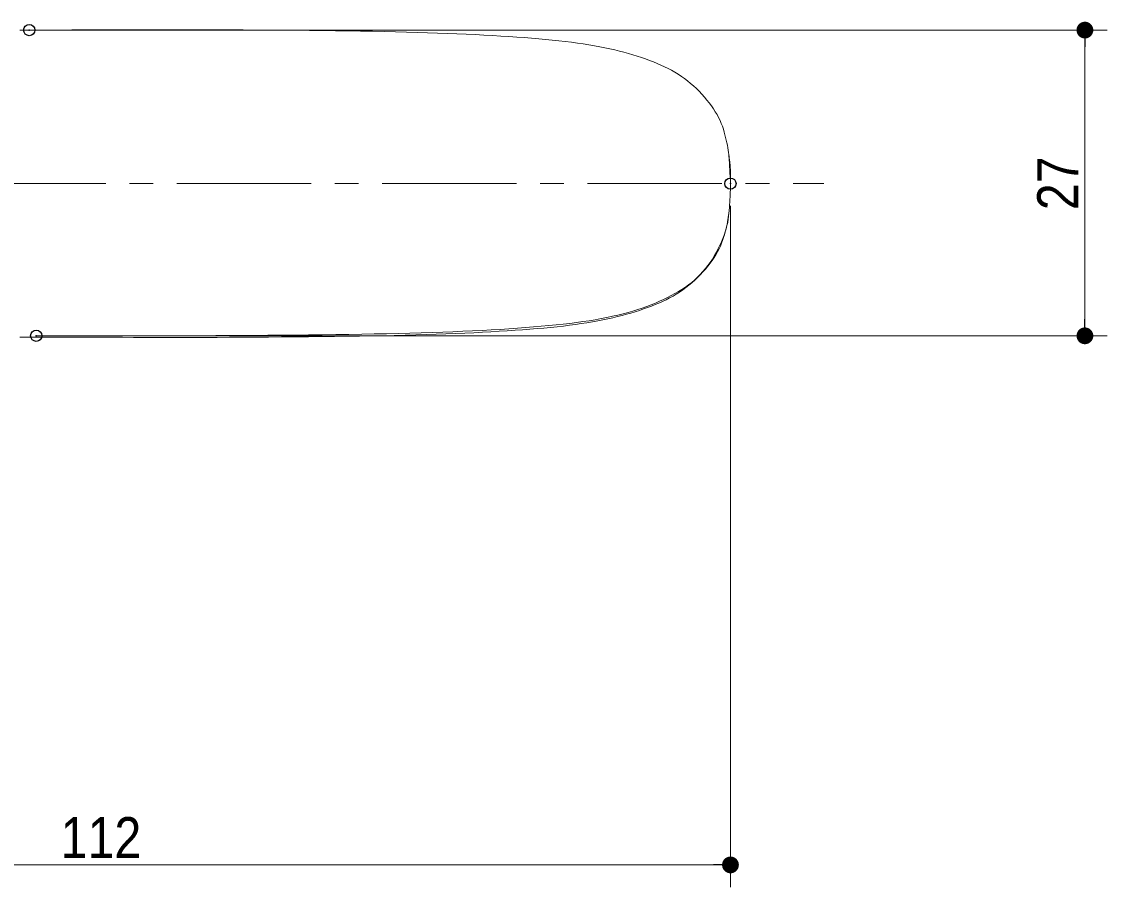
# Model space of a CAD drawing. Units: millimetres, scale not verified. Extents: x -606 to 606, y -304 to 304.
# Drawn here: x 52.4 to 149.4, y -153.9 to -76.6 of the extents above; entities that cross this region are included whole.
import ezdxf
from ezdxf.enums import TextEntityAlignment as Align

# ---------------------------------------------------------------- set-up
doc = ezdxf.new("R2010")
doc.units = ezdxf.units.MM
doc.header["$LTSCALE"] = 2
doc.header["$PDMODE"] = 32
doc.header["$PDSIZE"] = 1
doc.linetypes.add('USER1', pattern=[9.172222, 5.997222, -1.058333, 1.058333, -1.058333])
for name, color, linetype, lineweight in [('0-1_3一般', 7, 'Continuous', 15), ('0-2_2寸法-1', 7, 'Continuous', 5), ('0-3_0', 7, 'Continuous', 25)]:
    doc.layers.add(name, color=color, linetype=linetype, lineweight=lineweight)
doc.layers.add('0-4_Defpoints', color=7, linetype='Continuous')
doc.styles.add('ＭＳ Ｐゴシック', font='')
doc.styles.get('ＭＳ Ｐゴシック').set_extended_font_data('MS PGothic')

# ---------------------------------------------------------------- blocks, each defined once
blk = doc.blocks.new('_Dot')
at = {"layer": '0-3_0'}
blk.add_line((-1, 0), (-2, 0), dxfattribs=at)
for points in [[(0, 0), (-1, 0), (-0.992, 0.125)], [(0, 0), (-0.992, -0.125), (-1, 0)], [(0, 0), (-0.992, 0.125), (-0.969, 0.249)], [(0, 0), (-0.969, -0.249), (-0.992, -0.125)], [(0, 0), (-0.969, 0.249), (-0.93, 0.368)], [(0, 0), (-0.93, -0.368), (-0.969, -0.249)], [(0, 0), (-0.93, 0.368), (-0.876, 0.482)], [(0, 0), (-0.876, -0.482), (-0.93, -0.368)], [(0, 0), (-0.876, 0.482), (-0.809, 0.588)], [(0, 0), (-0.809, -0.588), (-0.876, -0.482)], [(0, 0), (-0.809, 0.588), (-0.729, 0.685)], [(0, 0), (-0.729, -0.685), (-0.809, -0.588)], [(0, 0), (-0.729, 0.685), (-0.637, 0.771)], [(0, 0), (-0.637, -0.771), (-0.729, -0.685)], [(0, 0), (-0.637, 0.771), (-0.536, 0.844)], [(0, 0), (-0.536, -0.844), (-0.637, -0.771)], [(0, 0), (-0.536, 0.844), (-0.426, 0.905)], [(0, 0), (-0.426, -0.905), (-0.536, -0.844)], [(0, 0), (-0.426, 0.905), (-0.309, 0.951)], [(0, 0), (-0.309, -0.951), (-0.426, -0.905)], [(0, 0), (-0.309, 0.951), (-0.187, 0.982)], [(0, 0), (-0.187, -0.982), (-0.309, -0.951)], [(0, 0), (-0.187, 0.982), (-0.063, 0.998)], [(0, 0), (-0.063, -0.998), (-0.187, -0.982)], [(0, 0), (-0.063, 0.998), (0.063, 0.998)], [(0, 0), (0.063, -0.998), (-0.063, -0.998)], [(0, 0), (0.063, 0.998), (0.187, 0.982)], [(0, 0), (0.187, 0.982), (0.309, 0.951)], [(0, 0), (0.309, 0.951), (0.426, 0.905)], [(0, 0), (0.426, 0.905), (0.536, 0.844)], [(0, 0), (0.536, 0.844), (0.637, 0.771)], [(0, 0), (0.637, 0.771), (0.729, 0.685)], [(0, 0), (0.729, 0.685), (0.809, 0.588)], [(0, 0), (0.809, 0.588), (0.876, 0.482)], [(0, 0), (0.876, 0.482), (0.93, 0.368)], [(0, 0), (0.93, 0.368), (0.969, 0.249)], [(0, 0), (0.969, 0.249), (0.992, 0.125)], [(0, 0), (0.992, 0.125), (1, 0)], [(0, 0), (0.187, -0.982), (0.063, -0.998)], [(0, 0), (0.309, -0.951), (0.187, -0.982)], [(0, 0), (0.426, -0.905), (0.309, -0.951)], [(0, 0), (0.536, -0.844), (0.426, -0.905)], [(0, 0), (0.637, -0.771), (0.536, -0.844)], [(0, 0), (0.729, -0.685), (0.637, -0.771)], [(0, 0), (0.809, -0.588), (0.729, -0.685)], [(0, 0), (0.876, -0.482), (0.809, -0.588)], [(0, 0), (0.93, -0.368), (0.876, -0.482)], [(0, 0), (0.969, -0.249), (0.93, -0.368)], [(0, 0), (0.992, -0.125), (0.969, -0.249)], [(0, 0), (1, 0), (0.992, -0.125)]]:
    blk.add_solid(points, dxfattribs=at)

msp = doc.modelspace()

# ---------------------------------------------------------------- linework, layer by layer
at = {"layer": '0-1_3一般'}
for p, q in [((52.267, -77.369), (53.111, -77.365)), ((115.713, -90.585), (115.626, -88.806)), ((115.739, -91.016), (115.738, -91.079)), ((115.738, -91.079), (115.758, -91.079)), ((115.738, -91.079), (115.758, -91.079))]:
    msp.add_line(p, q, dxfattribs=at)
at = {"layer": '0-1_3一般', "linetype": 'USER1', "lineweight": 5}
msp.add_line((-25.427, -91.079), (124.081, -91.079), dxfattribs=at)
at = {"layer": '0-1_3一般'}
for points in [[(53.111, -77.365), (53.818, -77.364), (54.553, -77.362), (55.317, -77.36), (56.109, -77.358), (56.93, -77.356), (57.779, -77.355), (58.656, -77.353), (59.562, -77.351), (60.496, -77.349), (61.458, -77.346), (62.449, -77.344), (63.468, -77.342), (64.511, -77.34), (65.569, -77.339), (66.641, -77.339), (67.727, -77.341), (68.827, -77.343), (69.941, -77.346), (71.07, -77.35), (72.213, -77.355), (73.37, -77.361), (74.541, -77.369), (75.726, -77.377), (76.926, -77.386), (78.133, -77.397), (79.316, -77.409), (80.471, -77.423), (81.598, -77.438), (82.695, -77.456), (83.765, -77.475), (84.806, -77.496), (85.819, -77.519), (86.803, -77.544), (87.759, -77.57), (88.687, -77.599), (89.586, -77.629), (90.458, -77.661), (91.306, -77.695), (92.133, -77.73)], [(92.133, -77.73), (92.939, -77.768), (93.723, -77.808), (94.486, -77.849), (95.228, -77.893), (95.948, -77.938), (96.648, -77.985), (97.325, -78.034), (97.982, -78.085), (98.617, -78.138), (99.231, -78.193), (99.827, -78.251), (100.408, -78.313), (100.975, -78.378), (101.526, -78.448), (102.063, -78.52), (102.584, -78.597), (103.09, -78.677), (103.582, -78.761), (104.058, -78.849), (104.52, -78.941), (104.966, -79.036), (105.398, -79.135), (105.817, -79.238), (106.227, -79.345), (106.629, -79.456), (107.022, -79.571), (107.406, -79.69), (107.781, -79.814), (108.148, -79.941), (108.506, -80.073), (108.856, -80.208), (109.196, -80.348), (109.528, -80.492), (109.852, -80.64), (110.167, -80.793), (110.475, -80.955), (110.776, -81.126), (111.071, -81.307), (111.359, -81.497)], [(111.359, -81.497), (111.64, -81.696), (111.914, -81.904), (112.181, -82.122), (112.442, -82.349), (112.696, -82.585), (112.943, -82.83), (113.184, -83.085), (113.416, -83.348), (113.637, -83.611), (113.844, -83.875), (114.038, -84.137), (114.218, -84.399), (114.385, -84.66), (114.539, -84.92), (114.679, -85.18), (114.806, -85.439), (114.92, -85.698), (115.02, -85.955), (115.106, -86.212), (115.18, -86.469), (115.246, -86.72), (115.307, -86.964), (115.363, -87.202), (115.413, -87.433), (115.459, -87.657), (115.5, -87.875), (115.535, -88.085), (115.566, -88.289), (115.591, -88.486), (115.611, -88.677), (115.627, -88.86), (115.637, -89.037), (115.637, -89.037)], [(115.581, -88.594), (115.594, -88.655), (115.606, -88.716), (115.618, -88.777), (115.629, -88.838), (115.639, -88.9), (115.649, -88.961), (115.659, -89.022), (115.668, -89.084), (115.676, -89.145), (115.684, -89.207), (115.691, -89.269), (115.698, -89.33), (115.704, -89.392), (115.709, -89.454), (115.714, -89.516), (115.719, -89.578), (115.723, -89.64), (115.726, -89.702), (115.729, -89.765), (115.731, -89.827), (115.733, -89.889), (115.735, -89.952), (115.736, -90.014), (115.737, -90.077), (115.739, -90.139), (115.74, -90.202), (115.741, -90.264), (115.742, -90.327), (115.742, -90.389), (115.743, -90.452), (115.743, -90.515), (115.743, -90.577), (115.743, -90.64), (115.743, -90.703), (115.742, -90.765), (115.742, -90.828), (115.741, -90.891), (115.74, -90.954), (115.739, -91.016)], [(115.738, -91.079), (115.736, -91.26), (115.733, -91.448), (115.728, -91.643), (115.721, -91.845), (115.712, -92.055), (115.702, -92.272), (115.69, -92.497), (115.676, -92.728), (115.66, -92.968), (115.643, -93.214), (115.624, -93.468), (115.603, -93.729), (115.577, -93.997), (115.539, -94.268), (115.489, -94.544), (115.426, -94.823), (115.351, -95.106), (115.264, -95.394), (115.164, -95.685), (115.052, -95.98), (114.927, -96.279), (114.791, -96.583), (114.642, -96.89), (114.48, -97.201), (114.307, -97.514), (114.123, -97.818), (113.928, -98.113), (113.723, -98.398), (113.508, -98.673), (113.282, -98.939), (113.046, -99.195), (112.799, -99.441), (112.542, -99.677), (112.274, -99.904), (111.996, -100.121), (111.708, -100.328), (111.409, -100.525), (111.1, -100.717), (110.781, -100.902)], [(115.626, -93.349), (115.614, -93.525), (115.597, -93.708), (115.575, -93.897), (115.547, -94.093), (115.513, -94.296), (115.473, -94.505), (115.429, -94.721), (115.378, -94.943), (115.322, -95.172), (115.26, -95.408), (115.192, -95.65), (115.119, -95.899), (115.038, -96.153), (114.945, -96.407), (114.837, -96.662), (114.717, -96.917), (114.584, -97.172), (114.437, -97.428), (114.277, -97.683), (114.104, -97.94), (113.918, -98.196), (113.719, -98.453), (113.506, -98.71), (113.28, -98.968), (113.043, -99.224), (112.798, -99.472), (112.546, -99.711), (112.288, -99.941), (112.024, -100.162), (111.753, -100.374), (111.476, -100.577), (111.193, -100.77), (110.903, -100.955), (110.607, -101.13), (110.304, -101.297), (109.995, -101.454), (109.679, -101.602), (109.355, -101.746), (109.023, -101.885)], [(110.781, -100.902), (110.451, -101.083), (110.112, -101.258), (109.762, -101.427), (109.403, -101.591), (109.033, -101.749), (108.653, -101.902), (108.263, -102.05), (107.862, -102.192), (107.452, -102.329), (107.032, -102.46), (106.598, -102.586), (106.148, -102.707), (105.682, -102.823), (105.201, -102.934), (104.704, -103.039), (104.192, -103.14), (103.663, -103.235), (103.119, -103.326), (102.559, -103.411), (101.984, -103.491), (101.393, -103.566), (100.786, -103.637), (100.161, -103.703), (99.514, -103.766), (98.845, -103.827), (98.154, -103.886), (97.442, -103.943), (96.708, -103.997), (95.952, -104.048), (95.174, -104.098), (94.375, -104.144), (93.553, -104.189), (92.71, -104.231), (91.845, -104.27), (90.956, -104.308), (90.039, -104.343), (89.093, -104.376), (88.118, -104.408), (87.114, -104.437)], [(109.023, -101.885), (108.681, -102.021), (108.332, -102.152), (107.973, -102.28), (107.607, -102.404), (107.231, -102.523), (106.847, -102.639), (106.454, -102.751), (106.053, -102.859), (105.643, -102.963), (105.225, -103.063), (104.794, -103.159), (104.348, -103.252), (103.887, -103.341), (103.412, -103.426), (102.922, -103.508), (102.417, -103.587), (101.897, -103.661), (101.362, -103.732), (100.812, -103.8), (100.248, -103.863), (99.669, -103.924), (99.074, -103.98), (98.463, -104.034), (97.83, -104.086), (97.176, -104.136), (96.501, -104.184), (95.804, -104.23), (95.086, -104.275), (94.347, -104.317), (93.587, -104.358), (92.805, -104.397), (92.002, -104.434), (91.178, -104.469), (90.332, -104.502), (89.464, -104.534), (88.567, -104.563), (87.643, -104.591), (86.69, -104.617), (85.709, -104.642)], [(85.709, -104.642), (84.699, -104.664), (83.661, -104.685), (82.595, -104.704), (81.501, -104.722), (80.379, -104.737), (79.228, -104.751), (78.049, -104.763), (76.846, -104.773), (75.65, -104.782), (74.469, -104.79), (73.301, -104.797), (72.148, -104.803), (71.009, -104.809), (69.885, -104.813), (68.774, -104.816), (67.677, -104.818), (66.595, -104.819), (65.527, -104.819), (64.473, -104.818), (63.433, -104.816), (62.417, -104.814), (61.43, -104.812), (60.471, -104.81), (59.54, -104.808), (58.638, -104.806), (57.763, -104.804), (56.917, -104.802), (56.099, -104.8), (55.31, -104.798), (54.548, -104.797), (53.815, -104.795), (53.111, -104.793), (53.111, -104.793)], [(87.114, -104.437), (86.081, -104.464), (85.019, -104.489), (83.928, -104.513), (82.807, -104.534), (81.658, -104.553), (80.48, -104.57), (79.273, -104.585), (78.041, -104.599), (76.817, -104.611), (75.607, -104.622), (74.412, -104.632), (73.232, -104.641), (72.065, -104.649), (70.914, -104.656), (69.776, -104.662), (68.653, -104.667), (67.545, -104.671), (66.451, -104.674), (65.372, -104.676), (64.307, -104.676), (63.267, -104.677), (62.256, -104.677), (61.274, -104.678), (60.321, -104.678), (59.397, -104.678), (58.501, -104.678), (57.635, -104.678), (56.797, -104.678), (55.989, -104.678), (55.209, -104.678), (54.459, -104.677), (53.737, -104.677), (53.737, -104.677)], [(53.111, -104.793), (52.267, -104.789)]]:
    msp.add_lwpolyline(points, dxfattribs=at)
at = {"layer": '0-2_2寸法-1'}
for p, q in [((55.111, -77.366), (149.392, -77.366)), ((147.392, -103.176), (147.392, -78.866)), ((115.738, -93.079), (115.738, -153.943)), ((55.737, -104.677), (149.392, -104.677)), ((5.239, -151.943), (114.237, -151.943))]:
    msp.add_line(p, q, dxfattribs=at)
at = {"layer": '0-4_Defpoints'}
for p in [(53.111, -77.366), (147.392, -77.366), (115.738, -91.079), (53.737, -104.677), (115.738, -151.943)]:
    msp.add_point(p, dxfattribs=at)

# ---------------------------------------------------------------- block references
at = {"layer": '0-2_2寸法-1', "xscale": 0.7503418, "yscale": 0.7503418}
for p, rotation in [((147.392, -77.366), 90), ((147.392, -104.677), 270)]:
    msp.add_blockref('_Dot', p, dxfattribs=dict(at, rotation=rotation))
msp.add_blockref('_Dot', (115.738, -151.943), dxfattribs=at)

# ---------------------------------------------------------------- texts
at = {"layer": '0-2_2寸法-1', "style": 'ＭＳ Ｐゴシック', "width": 0.9}
msp.add_text('27', height=3.666, rotation=90, dxfattribs=at).set_placement((147.898, -93.452), align=Align.BOTTOM_LEFT)
msp.add_text('112', height=3.666, dxfattribs=at).set_placement((55.916, -152.439), align=Align.BOTTOM_LEFT)

doc.saveas('drawing.dxf')
